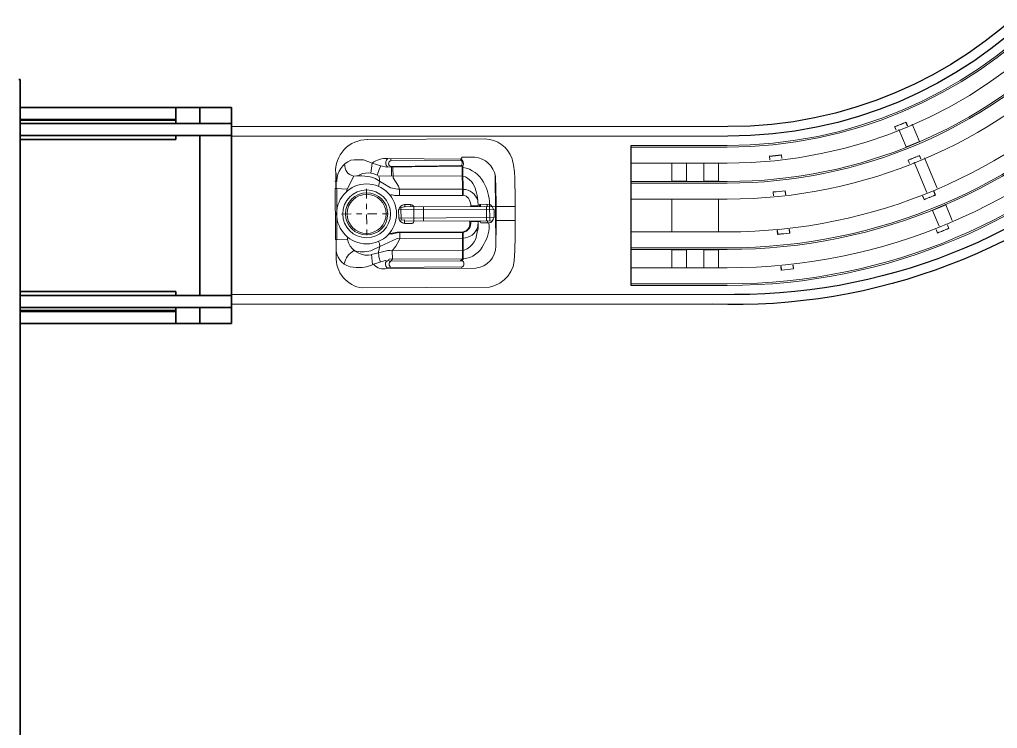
# Model space of a CAD drawing. Header units: millimetres. Extents: x -1052 to 3351, y 0 to 2015.
# Drawn here: x -337.09 to -318.99, y 1699.77 to 1712.88 of the extents above; entities that cross this region are included whole.
import ezdxf

# ---------------------------------------------------------------- set-up
doc = ezdxf.new("R2010")
doc.units = ezdxf.units.MM
doc.linetypes.add('点画线', pattern=[18, 12, -2, 2, -2])
for name, color, linetype, lineweight in [('175SSD-BZ-11DXF_CONTINUOUS_LINE', 7, 'Continuous', 18), ('175SSD-BZ-30DXF_CONTINUOUS_LINE', 7, 'Continuous', 18), ('5剖面线层', 2, 'Continuous', 18), ('PRT0428_DXF_CONTINUOUS_LINE', 7, 'Continuous', 18), ('中心线层', 7, '点画线', 18)]:
    doc.layers.add(name, color=color, linetype=linetype, lineweight=lineweight)

# ---------------------------------------------------------------- blocks, each defined once
blk = doc.blocks.new('EEW98_1_0')
at = {"color": 4, "lineweight": 18}
for p, q in [((151.8, 92.4), (-6.9, 91.4)), ((10.1, 67.6), (121.6, 68.3)), ((27.7, 67.7), (27.7, 66.2)), ((27.7, 66.2), (121.6, 66.8)), ((139.7, 63.3), (124.8, 58.4)), ((140.8, 50.7), (139.7, 63.3)), ((163.6, 66.5), (158.5, 66.9)), ((164.5, 66.5), (164.4, 66.5)), ((118.6, 56.5), (25.9, 55.9)), ((25.9, 55.9), (26.1, 22.3)), ((26.8, 55.9), (27, 22.3)), ((118.7, 59), (27.7, 58.4)), ((114.7, 56.5), (116.6, 59.1)), ((114.8, 45.9), (114.7, 56.5)), ((140.8, 50.7), (120.5, 45.8)), ((123.3, 58.3), (122.2, 59.1)), ((124.8, 58.4), (123.3, 58.3)), ((131.8, 53.4), (129.6, 60)), ((132.1, 47), (131.8, 53.4)), ((144.5, 51.3), (140.8, 51)), ((185, 52.9), (185, 32.2)), ((185, 52.9), (185, 32.2)), ((-14.1, -48.1), (-14.7, 40.1)), ((117.8, 45.8), (25, 45.2)), ((110.5, 40.4), (106.7, 33.4)), ((108.6, 30.5), (130.5, 40.6)), ((114.8, 45.9), (110.5, 40.4)), ((120.5, 45.8), (117.8, 45.8)), ((130.5, 40.6), (132.1, 47)), ((130.5, 40.6), (141.7, 45.9)), ((130.7, 37), (130.5, 40.6)), ((131.9, 34.2), (130.7, 37)), ((26, 30), (108.6, 30.5)), ((106.7, 33.4), (105.4, 30.4)), ((105.4, 30.4), (105.4, 23.6)), ((108.6, 23.6), (115.9, 25.1)), ((108.6, 22.8), (118.9, 24.9)), ((115.9, 25.1), (118.9, 24.9)), ((170.9, 31.9), (170.7, 29.8)), ((184.9, 32.2), (170.9, 31.9)), ((7.2, 9.4), (7.2, 17.3)), ((7.2, 17.3), (8.3, 17.3)), ((26.1, 23.1), (108.6, 23.6)), ((26.1, 22.3), (108.6, 22.8)), ((-39.2, 8), (-14.3, 8.1)), ((-12.5, -5.7), (-12.6, 4.5)), ((-12.6, 4.5), (-11.7, 4.5)), ((106.7, 5.2), (-11.7, 4.5)), ((99.4, 9), (-10.7, 8.3)), ((-7, -12.3), (-7.1, 8.3)), ((4.1, 11.2), (-6.1, 11.1)), ((-3.2, 8.3), (-3.1, -9.4)), ((4.9, 9.4), (3.9, 8.3)), ((4.9, 9.4), (4.1, 11.2)), ((16.4, 9.4), (4.9, 9.4)), ((75.6, 8.8), (75.7, -8.9)), ((87.8, 9.3), (87.9, -9.5)), ((99.4, 11.8), (90.1, 11.7)), ((99.4, 7.4), (99.4, 11.8)), ((103.8, 7.5), (99.4, 7.4)), ((103.9, -7.7), (103.8, 7.5)), ((106.8, -5.5), (106.7, 5.2)), ((-15.3, -9.4), (-39.1, -9.6)), ((100.2, -8.8), (-15.4, -9.4)), ((106.8, -5.1), (-12.5, -5.7)), ((5.6, -12.1), (-7, -12.3)), ((4.3, -12.2), (4.3, -9.3)), ((5.6, -12.1), (5.5, -9.3)), ((7.3, -9.3), (7.3, -10.3)), ((16.5, -10.3), (7.3, -10.3)), ((7.3, -10.3), (7.8, -16.9)), ((16.5, -9.3), (16.6, -12)), ((91.7, -12), (91.7, -8.8)), ((99.4, -12.1), (91.7, -12)), ((99, -8.7), (99, -12.1)), ((100.2, -8.8), (103.9, -7.7)), ((26.1, -23.3), (112, -23.1)), ((26.3, -59.8), (26.1, -23.3)), ((27.2, -59.7), (27, -23.3)), ((105.9, -31.3), (105.9, -23.1)), ((107.9, -31.1), (26.1, -31.3)), ((107.1, -34.9), (105.9, -31.1)), ((113.7, -45.3), (107.1, -34.9)), ((136.1, -44.5), (116.9, -32.9)), ((171.3, -30.9), (163, -47.2)), ((172, -28.3), (171.3, -30.9)), ((185.4, -31.8), (171.3, -30.9)), ((185, -51), (185, -31.8)), ((185.6, -51), (185.5, -31.8)), ((131.6, -47.3), (26.2, -47.9)), ((114.2, -58.6), (113.7, -45.3)), ((115.8, -47.4), (115.9, -59.4)), ((133.8, -48.7), (131.1, -55.5)), ((185.6, -40.4), (183.9, -41.3)), ((185, -40.4), (186.6, -41.3)), ((121.9, -58.5), (26.3, -59.8)), ((115.9, -59.4), (26.3, -60.6)), ((26.3, -60.6), (26.3, -59.8)), ((129.2, -60.1), (121.9, -58.5)), ((131.1, -55.5), (129.2, -60.1)), ((139.8, -63.7), (129.2, -60.1)), ((139.8, -63.7), (141.6, -51.2)), ((27.5, -71.1), (11.5, -71.1)), ((29.1, -68.8), (27.5, -71.1)), ((116.5, -66.7), (29.1, -67.2)), ((29.1, -67.2), (29.1, -68.8)), ((29.1, -68.8), (120.9, -69.6)), ((116.5, -66.7), (116.5, -69.6)), ((150.9, -67.6), (139.8, -63.7)), ((146, -93.1), (-1.3, -94))]:
    blk.add_line(p, q, dxfattribs=at)
for radius in [37.5, 29.9, 26.4, 24.5]:
    blk.add_circle((146.9, -0.2), radius, dxfattribs=at)
for centre, radius, start, end in [((0.3, 53.5), 38.6, 100.6233, 182.1701), ((147.7, 55.3), 37.3, 356.267, 83.6747), ((13.2, 39.9), 27.9, 96.3899, 179.492), ((29.2, 62.3), 4.15, 111.2419, 248.2349), ((114.3, 62.8), 4.38, 301.9488, 62.2314), ((125.4, 51.8), 16.9, 42.5508, 103.0178), ((117.8, 62.6), 5.61, 321.8458, 47.8063), ((156.2, 28.6), 38.5, 84.0989, 115.4106), ((150.5, 67.5), 25, 299.4577, 347.9927), ((162.2, 43.6), 22.9, 6.6852, 86.3784), ((1623.1, 1), 1662.2, 178.2416, 181.6645), ((28.4, 25.5), 30.6, 94.7836, 156.7205), ((20.3, 61.8), 8.07, 313.672, 335.6665), ((32.4, 52), 6.84, 110.5723, 145.0506), ((122.8, 54.5), 4.68, 97.6728, 154.6175), ((146.3, 26.1), 25.3, 13.2477, 93.8803), ((1128.7, 1.4), 1144, 178.0598, 182.4364), ((32.4, 15.7), 38.8, 145.7912, 186.845), ((33.5, 21.9), 24.8, 110.1783, 187.7985), ((152.1, 10.5), 36.9, 73.1831, 106.3507), ((26.1, 11.4), 18.6, 90.2233, 162.9124), ((-4031, 15.5), 4215.3, 359.3704, 0.2149), ((185.2, 31.3), 0.935, 88.9717, 179.8439), ((184.9, 31.3), 0.935, 0.5104, 91.3826), ((4401.1, 41.5), 4215.3, 180.1394, 180.9839), ((22.1, 15.3), 15.1, 152.8267, 172.4), ((27.9, 10.6), 20.5, 162.4099, 183.4797), ((29.1, 10.7), 12.8, 103.5326, 185.524), ((28.6, 11.6), 11, 103.0369, 196.4394), ((-5.4, 4.9), 6.29, 96.1573, 183.4369), ((-3, 9.7), 1.51, 111.8211, 250.9583), ((90.4, 9.1), 2.63, 97.3768, 185.0029), ((98.4, 3.2), 8.61, 13.2683, 82.6991), ((-1.1, -2.9), 11.1, 194.0944, 237.8623), ((-2.6, -10.8), 1.52, 107.3488, 250.1455), ((37.3, -8.5), 21, 189.7078, 212.6752), ((92.7, -6.5), 5.59, 211.5019, 259.9679), ((97.9, -2.9), 9.24, 278.9181, 343.787), ((54.4, -10.3), 61.4, 181.9392, 208.7993), ((26.1, -11.9), 18.9, 195.3035, 270.2073), ((62.6, -13.2), 54.9, 183.8825, 197.2131), ((27.5, -13.1), 10.4, 220.5812, 262.3268), ((115.1, -18.7), 5.4, 234.2723, 299.3781), ((33.9, -24.6), 24.2, 191.5488, 251.6372), ((102.4, -82.2), 51.4, 73.6647, 83.8517), ((148.4, -41.8), 17.8, 157.0001, 198.1966), ((185, -30.9), 0.935, 179.3704, 274.023), ((185.5, -30.9), 0.935, 266.3314, 0.9839), ((56.8, -43.9), 95.3, 182.0388, 195.3142), ((14.5, -42.1), 29.2, 190.1764, 264.0964), ((32.6, -22.3), 36.6, 208.7258, 259.9116), ((145.1, -26.8), 24.6, 236.5278, 301.7971), ((154.7, 6.8), 54.6, 249.9793, 278.7453), ((159.6, -61.6), 14.8, 356.0877, 76.7136), ((156.6, -41.8), 27.4, 291.3943, 0.8804), ((32.1, -63.2), 6.38, 155.8898, 242.2372), ((31.4, -63.9), 4.05, 124.146, 235.3077), ((115.7, -63.1), 3.69, 283.4588, 87.1985), ((116.6, -64), 6.4, 300.1083, 57.5855), ((146.1, -53.5), 39.6, 269.865, 3.5982), ((0.2, -56.6), 37.5, 199.4402, 267.6142), ((31.4, -64), 5.28, 244.8155, 245.1848), ((122, -39.9), 29.7, 267.8522, 306.9005), ((157.2, 0.9), 68.8, 264.6918, 277.7905)]:
    blk.add_arc(centre, radius, start, end, dxfattribs=at)
at = {"layer": '中心线层'}
for p, q in [((147.1, -31.5), (146.7, 31)), ((178.2, 0), (115.6, -0.4))]:
    blk.add_line(p, q, dxfattribs=at)
blk = doc.blocks.new('GHFF_1')
at = {"color": 0}
blk.add_line((22508.5, 8302.8), (22683.5, 8302.8), dxfattribs=at)
for centre, radius, end in [((23237, 8431.9), 752.5, 182.0888), ((23237, 8431.9), 740, 180), ((23245.1, 8423.8), 550, 180), ((23245.1, 8423.8), 538, 180)]:
    blk.add_arc(centre, radius, 90, end, dxfattribs=at)
at = {"layer": '175SSD-BZ-11DXF_CONTINUOUS_LINE', "color": 0, "linetype": 'Continuous'}
for p, q in [((22553, 8411.8), (22530.5, 8411.8)), ((22553, 8411.8), (22553, 8393.8)), ((22553.5, 8411.3), (22553, 8411.8)), ((22616.5, 8411.8), (22575.5, 8411.8)), ((22638.5, 8411.3), (22639, 8411.8)), ((22639, 8393.8), (22639, 8411.8)), ((22661.5, 8411.8), (22639, 8411.8)), ((22553, 8393.8), (22530.5, 8393.8)), ((22553.5, 8394.3), (22553, 8393.8)), ((22638.5, 8394.3), (22639, 8393.8)), ((22661.5, 8393.8), (22639, 8393.8)), ((22553, 8371.8), (22530.5, 8371.8)), ((22553, 8371.8), (22553, 8353.8)), ((22553.5, 8371.3), (22553, 8371.8)), ((22638.5, 8371.3), (22639, 8371.8)), ((22639, 8353.8), (22639, 8371.8)), ((22661.5, 8371.8), (22639, 8371.8)), ((22553, 8353.8), (22530.5, 8353.8)), ((22553.5, 8354.3), (22553, 8353.8)), ((22575.5, 8353.8), (22616.5, 8353.8)), ((22638.5, 8354.3), (22639, 8353.8)), ((22661.5, 8353.8), (22639, 8353.8))]:
    blk.add_line(p, q, dxfattribs=at)
at = {"layer": '175SSD-BZ-30DXF_CONTINUOUS_LINE', "color": 0, "linetype": 'Continuous'}
for p, q in [((22579.8, 8700.3), (22584.2, 8698.5)), ((22584.1, 8698.4), (22579.9, 8700.1)), ((22589.5, 8704.5), (22609.2, 8696.3)), ((22582.6, 8687.9), (22602.3, 8679.7)), ((22584.1, 8698.4), (22584.2, 8698.5)), ((22606.9, 8690.7), (22604.8, 8685.6)), ((22609.2, 8696.3), (22606.9, 8690.7)), ((22609.5, 8695.7), (22609.2, 8696.3)), ((22578.4, 8684.3), (22574, 8686)), ((22574.3, 8686.1), (22578.5, 8684.5)), ((22578.4, 8684.3), (22578.5, 8684.5)), ((22603, 8681.4), (22602.3, 8679.7)), ((22603, 8680), (22602.3, 8679.7)), ((22604.8, 8685.6), (22603, 8681.4)), ((22621.5, 8683.5), (22625.9, 8681.7)), ((22625.8, 8681.5), (22621.6, 8683.2)), ((22625.8, 8681.5), (22625.9, 8681.7)), ((22630.2, 8685.5), (22668, 8669.8)), ((22620.1, 8667.4), (22615.8, 8669.2)), ((22616, 8669.3), (22620.2, 8667.6)), ((22620.1, 8667.4), (22620.2, 8667.6)), ((22624.9, 8672.6), (22662.7, 8656.9)), ((22666.6, 8665), (22666.7, 8665.2)), ((22670.8, 8663.3), (22666.6, 8665)), ((22666.7, 8665.2), (22671, 8663.4)), ((22683.7, 8651.3), (22688.7, 8663.4)), ((22688, 8663.2), (22688.7, 8663.4)), ((22688.7, 8663.4), (22710.3, 8654.5)), ((22660.9, 8650.9), (22661, 8651.1)), ((22665.3, 8649.2), (22660.9, 8650.9)), ((22661, 8651.1), (22665.2, 8649.4)), ((22681.8, 8646.8), (22683.7, 8651.3)), ((22681.5, 8647.5), (22681.8, 8646.8)), ((22681.8, 8646.8), (22703.4, 8637.8)), ((22708.3, 8648.2), (22708.4, 8648.3)), ((22712.5, 8646.5), (22708.3, 8648.2)), ((22708.4, 8648.3), (22712.8, 8646.6)), ((22702.6, 8634.1), (22702.7, 8634.3)), ((22707, 8632.3), (22702.6, 8634.1)), ((22702.7, 8634.3), (22706.9, 8632.6)), ((22529.1, 8505.9), (22533.8, 8505.4)), ((22533.8, 8505.2), (22529.3, 8505.7)), ((22533.8, 8505.2), (22533.8, 8505.4)), ((22573.9, 8501.2), (22578.6, 8500.7)), ((22578.5, 8500.5), (22574.1, 8501)), ((22578.5, 8500.5), (22578.6, 8500.7)), ((22622.3, 8495.9), (22622.3, 8496.1)), ((22622.3, 8496.1), (22627, 8495.6)), ((22626.8, 8495.5), (22622.3, 8495.9)), ((22532.2, 8490.1), (22527.5, 8490.6)), ((22527.7, 8490.8), (22532.2, 8490.3)), ((22532.2, 8490.1), (22532.2, 8490.3)), ((22577, 8485.4), (22572.3, 8485.9)), ((22572.5, 8486.1), (22577, 8485.6)), ((22577, 8485.4), (22577, 8485.6)), ((22620.7, 8480.8), (22620.7, 8481)), ((22620.7, 8481), (22625.2, 8480.5)), ((22625.4, 8480.3), (22620.7, 8480.8)), ((22667.1, 8491.2), (22667.1, 8491.4)), ((22667.1, 8491.4), (22671.8, 8490.9)), ((22671.5, 8490.8), (22667.1, 8491.2)), ((22665.5, 8476.1), (22665.5, 8476.3)), ((22665.5, 8476.3), (22670, 8475.8)), ((22670.1, 8475.6), (22665.5, 8476.1)), ((22508.5, 8302.8), (22508.5, 8422.8)), ((22510.5, 8302.8), (22510.5, 8422.8)), ((22510.5, 8422.8), (22510.5, 8302.8)), ((22530.5, 8422.8), (22530.5, 8302.8)), ((22553.5, 8302.8), (22553.5, 8422.8)), ((22555.5, 8302.8), (22555.5, 8422.8)), ((22555.5, 8422.8), (22555.5, 8302.8)), ((22575.5, 8422.8), (22575.5, 8302.8)), ((22616.5, 8302.8), (22616.5, 8422.8)), ((22636.5, 8302.8), (22636.5, 8422.8)), ((22636.5, 8422.8), (22636.5, 8302.8)), ((22638.5, 8422.8), (22638.5, 8302.8)), ((22661.5, 8302.8), (22661.5, 8422.8)), ((22681.5, 8302.8), (22681.5, 8422.8)), ((22681.5, 8422.8), (22681.5, 8302.8)), ((22683.5, 8422.8), (22683.5, 8302.8)), ((22510.5, 8302.8), (22508.5, 8302.8)), ((22530.5, 8302.8), (22510.5, 8302.8)), ((22555.5, 8302.8), (22553.5, 8302.8)), ((22575.5, 8302.8), (22555.5, 8302.8)), ((22636.5, 8302.8), (22616.5, 8302.8)), ((22638.5, 8302.8), (22636.5, 8302.8)), ((22681.5, 8302.8), (22661.5, 8302.8)), ((22683.5, 8302.8), (22681.5, 8302.8))]:
    blk.add_line(p, q, dxfattribs=at)
for radius, start, end in [(737.5, 90, 180), (735.5, 90, 180), (735.5, 90, 180), (715.5, 90, 180), (692.5, 90, 180), (690.5, 90, 180), (690.5, 90, 180), (670.5, 90, 180), (629.5, 90, 180), (609.5, 90, 180), (609.5, 90, 180), (607.5, 90, 180), (584.5, 90, 180), (564.5, 90, 180), (564.5, 90, 180), (562.5, 90, 180), (721.7, 157.3887, 158.6113), (721.5, 157.4044, 158.5956), (676.7, 157.348, 158.652), (676.5, 157.3648, 158.6352), (623.5, 157.3108, 158.6892), (623.3, 157.2922, 158.7078), (578.5, 157.2572, 158.7428), (578.3, 157.2371, 158.7629), (721.7, 173.3887, 174.6113), (721.5, 173.4044, 174.5956), (676.7, 173.348, 174.652), (676.5, 173.3648, 174.6352), (623.5, 173.3108, 174.6892), (623.3, 173.2922, 174.7078), (578.5, 173.2572, 174.7428), (578.3, 173.2371, 174.7629)]:
    blk.add_arc((23246, 8422.8), radius, start, end, dxfattribs=at)
at = {"layer": 'PRT0428_DXF_CONTINUOUS_LINE', "color": 0, "linetype": 'Continuous'}
for p, q in [((22517.5, 8302.8), (22508.5, 8302.8)), ((22532.5, 8302.8), (22530.5, 8302.8)), ((22562.4, 8302.8), (22553.5, 8302.8)), ((22616.5, 8302.8), (22575.5, 8302.8)), ((22638.5, 8302.8), (22629.6, 8302.8)), ((22661.5, 8302.8), (22659.5, 8302.8)), ((22683.5, 8302.8), (22674.5, 8302.8))]:
    blk.add_line(p, q, dxfattribs=at)

msp = doc.modelspace()

# ---------------------------------------------------------------- linework, layer by layer
at = {"color": 7, "linetype": 'Continuous', "lineweight": 35}
for p, q in [((-337.0756, 1711.7723), (-337.0978, 1711.7723)), ((-337.0756, 1711.7723), (-337.0978, 1711.7723)), ((-337.0756, 1711.7723), (-337.0756, 1681.597)), ((-337.0756, 1711.7723), (-337.0756, 1681.597)), ((-334.1964, 1711.2546), (-337.0756, 1711.2546)), ((-334.1964, 1711.2546), (-337.0756, 1711.2546)), ((-333.7527, 1711.2546), (-334.1964, 1711.2546)), ((-334.1964, 1710.9587), (-334.1964, 1711.2546)), ((-334.1964, 1711.0342), (-334.1964, 1711.2546)), ((-333.7527, 1711.2546), (-334.1964, 1711.2546)), ((-334.1964, 1710.9587), (-334.1964, 1711.2546)), ((-334.1964, 1711.0342), (-334.1964, 1711.2546)), ((-333.161, 1711.2546), (-333.7527, 1711.2546)), ((-333.7527, 1710.9587), (-333.7527, 1711.2546)), ((-333.161, 1711.2546), (-333.7527, 1711.2546)), ((-333.7527, 1710.9587), (-333.7527, 1711.2546)), ((-333.161, 1710.9587), (-333.161, 1711.2546)), ((-333.161, 1710.9587), (-333.161, 1711.2546)), ((-334.1964, 1711.0342), (-337.0756, 1711.0342)), ((-334.1964, 1711.0342), (-337.0756, 1711.0342)), ((-334.1964, 1711.0194), (-337.0756, 1711.0194)), ((-334.1964, 1711.0194), (-337.0756, 1711.0194)), ((-333.161, 1710.9587), (-337.0756, 1710.9587)), ((-333.161, 1710.9587), (-337.0756, 1710.9587)), ((-333.161, 1710.9587), (-333.161, 1710.7369)), ((-333.161, 1710.9587), (-333.161, 1710.7369)), ((-333.161, 1710.7369), (-337.0756, 1710.7369)), ((-333.161, 1710.7369), (-337.0756, 1710.7369)), ((-334.1964, 1710.6629), (-334.1964, 1710.7369)), ((-334.1964, 1710.6629), (-334.1964, 1710.7369)), ((-333.7527, 1707.7785), (-333.7527, 1710.7369)), ((-333.7527, 1707.7785), (-333.7527, 1710.7369)), ((-333.161, 1707.7785), (-333.161, 1710.7369)), ((-333.161, 1707.7785), (-333.161, 1710.7369)), ((-334.1964, 1710.6629), (-337.0756, 1710.6629)), ((-334.1964, 1710.6629), (-337.0756, 1710.6629)), ((-334.1964, 1707.8525), (-337.0756, 1707.8525)), ((-334.1964, 1707.8525), (-337.0756, 1707.8525)), ((-334.1964, 1707.8525), (-334.1964, 1707.7785)), ((-334.1964, 1707.8525), (-334.1964, 1707.7785)), ((-333.161, 1707.7785), (-337.0756, 1707.7785)), ((-333.161, 1707.7785), (-337.0756, 1707.7785)), ((-333.161, 1707.7785), (-333.161, 1707.5566)), ((-333.161, 1707.7785), (-333.161, 1707.5566)), ((-333.161, 1707.5566), (-337.0756, 1707.5566)), ((-333.161, 1707.5566), (-337.0756, 1707.5566)), ((-334.1964, 1707.496), (-337.0756, 1707.496)), ((-334.1964, 1707.496), (-337.0756, 1707.496)), ((-334.1964, 1707.4812), (-337.0756, 1707.4812)), ((-334.1964, 1707.4812), (-337.0756, 1707.4812)), ((-334.1964, 1707.5566), (-334.1964, 1707.2608)), ((-334.1964, 1707.5566), (-334.1964, 1707.2608)), ((-334.1964, 1707.4812), (-334.1964, 1707.2608)), ((-334.1964, 1707.4812), (-334.1964, 1707.2608)), ((-333.7527, 1707.2608), (-333.7527, 1707.5566)), ((-333.7527, 1707.2608), (-333.7527, 1707.5566)), ((-333.161, 1707.2608), (-333.161, 1707.5566)), ((-333.161, 1707.2608), (-333.161, 1707.5566)), ((-334.1964, 1707.2608), (-337.0756, 1707.2608)), ((-334.1964, 1707.2608), (-337.0756, 1707.2608)), ((-333.7527, 1707.2608), (-334.1964, 1707.2608)), ((-333.7527, 1707.2608), (-334.1964, 1707.2608)), ((-333.161, 1707.2608), (-333.7527, 1707.2608)), ((-333.161, 1707.2608), (-333.7527, 1707.2608))]:
    msp.add_line(p, q, dxfattribs=at)
at = {"layer": '5剖面线层', "color": 1}
for p, q in [((-323.9761, 1710.9004), (-333.161, 1710.9004)), ((-323.9761, 1710.9004), (-333.161, 1710.9004)), ((-323.9761, 1710.7229), (-333.161, 1710.7229)), ((-323.9761, 1710.7229), (-333.161, 1710.7229)), ((-323.8561, 1707.7925), (-333.161, 1707.7925)), ((-323.8561, 1707.7925), (-333.161, 1707.7925)), ((-324.2618, 1707.615), (-333.161, 1707.615)), ((-324.2618, 1707.615), (-333.161, 1707.615))]:
    msp.add_line(p, q, dxfattribs=at)

# ---------------------------------------------------------------- block references
at = {"xscale": -0.01479181789831161, "yscale": 0.01479181789831161, "zscale": 0.01479181789831161, "rotation": 270}
msp.add_blockref('GHFF_1', (-448.5791, 1375.0213), dxfattribs=at)
at = {"color": 4, "lineweight": 18, "xscale": 0.01479181789831161, "yscale": 0.01479181789831161, "zscale": 0.01479181789831161, "rotation": 180}
msp.add_blockref('EEW98_1_0', (-328.4904, 1709.2838), dxfattribs=at)
msp.add_blockref('EEW98_1_0', (-328.4904, 1709.2838), dxfattribs=at)

doc.saveas('drawing.dxf')
